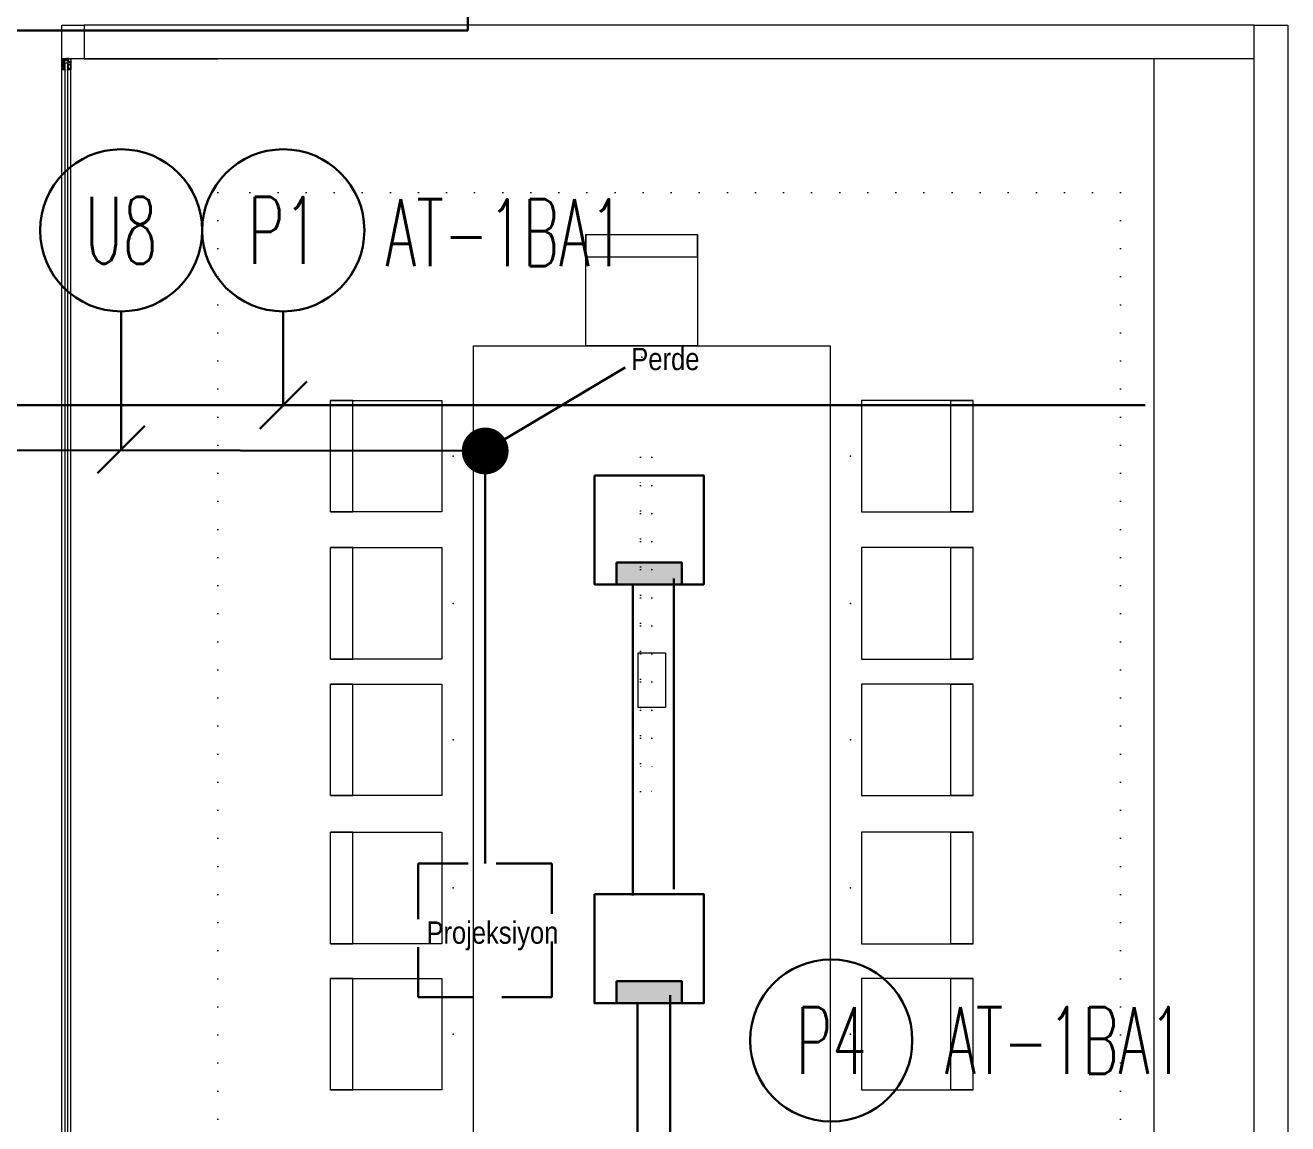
# Model space of a CAD drawing. Header units: metres. Extents: x -13194 to 152406, y -14653 to 29421.
# Drawn here: x 85074 to 85640, y 6497 to 6990 of the extents above; entities that cross this region are included whole.
import ezdxf
from ezdxf.enums import TextEntityAlignment as Align

# ---------------------------------------------------------------- set-up
doc = ezdxf.new("R2010")
doc.units = ezdxf.units.M
doc.header["$LTSCALE"] = 100
doc.header["$MEASUREMENT"] = 0
doc.linetypes.add('DOT2', pattern=[0.125, 0, -0.125])
doc.linetypes.add('HIDDEN', pattern=[0.375, 0.25, -0.125])
doc.layers.get('0').update_dxf_attribs({"color": 9, "lineweight": 9})
for name, color, linetype, lineweight in [('0 @ 1', 9, 'Continuous', 9), ('00', 9, 'Continuous', 9), ('05', 9, 'Continuous', 9), ('06D', 9, 'Continuous', 9), ('10', 9, 'Continuous', 9), ('15', 9, 'Continuous', 9), ('E-DÖŞEME (ŞAP İÇİ) PRİZ KUTUSU', 7, 'Continuous', 30), ('E-KABLO', 7, 'Continuous', 30), ('E-LINYE', 7, 'Continuous', 30), ('E-PROJEKSİYON', 7, 'Continuous', 30)]:
    doc.layers.add(name, color=color, linetype=linetype, lineweight=lineweight)
doc.styles.add('E-YAZI', font='txttw.shx')
doc.styles.add('MuuM_TEXT-STANDART', font='ARIALN.TTF')
pattern_1 = [(225, (-604.72494, -2171.82614), (-0.0883883476, 0.0883883476), []), (135, (-604.72494, -2171.82614), (0.0883883476, 0.0883883476), [])]

# ---------------------------------------------------------------- blocks, each defined once
blk = doc.blocks.new('10_DÖŞEME (ŞAP İÇİ) PRİZ KUTUSU')
at = {"layer": 'E-DÖŞEME (ŞAP İÇİ) PRİZ KUTUSU'}
blk.add_hatch(color=5, dxfattribs=at).paths.add_polyline_path([(0.734, 0.216), (0.734, 0.706), (-0.734, 0.706), (-0.734, 0.216)])
at = {"layer": 'E-DÖŞEME (ŞAP İÇİ) PRİZ KUTUSU', "color": 5}
for points in [[(1.224, 2.664), (1.224, 0.216), (-1.224, 0.216), (-1.224, 2.664)], [(0.734, 0.706), (0.734, 0.216), (-0.734, 0.216), (-0.734, 0.706)]]:
    blk.add_lwpolyline(points, close=True, dxfattribs=at)
blk = doc.blocks.new('p-strahle-alüminyumdoğramaprofili')
at = {"layer": '10'}
h = blk.add_hatch(dxfattribs=at)
h.set_pattern_fill('NET', color=256, angle=315, style=0)
h.set_pattern_definition(pattern_1)
h.paths.add_polyline_path([(-4.62, 2.65), (-4.68, 2.65), (-4.72, 2.75), (-4.72, 2.8), (-4.69, 2.8), (-4.69, 2.92), (-4.98, 2.92), (-4.98, 2.8), (-4.95, 2.8), (-4.99, 2.65), (-5.08, 2.66), (-5.25, 2.28), (-5.14, 2.28), (-5.14, 2.33), (-4.98, 2.52, 0.2599), (-4.9, 2.28), (-4.66, 2.28, 0.382682)])
h.paths.add_polyline_path([(-4.86, 2.52), (-4.67, 2.52, -2.16717)], flags=16)
h = blk.add_hatch(dxfattribs=at)
h.set_pattern_fill('NET', color=256, angle=315, style=0)
h.set_pattern_definition(pattern_1)
h.paths.add_polyline_path([(-4.62, 0.88), (-4.68, 0.88), (-4.72, 0.77), (-4.72, 0.73), (-4.69, 0.73), (-4.69, 0.6), (-4.98, 0.6), (-4.98, 0.73), (-4.95, 0.73), (-4.99, 0.88), (-5.08, 0.87), (-5.25, 1.24), (-5.14, 1.24), (-5.14, 1.2), (-4.98, 1.01, -0.2599), (-4.9, 1.24), (-4.66, 1.24, -0.382682)])
h.paths.add_polyline_path([(-4.86, 1), (-4.67, 1, 2.16717)], flags=16)
h = blk.add_hatch(dxfattribs=at)
h.set_pattern_fill('NET', color=256, angle=315, style=0)
h.set_pattern_definition([(225, (-608.45214, -2173.53612), (-0.0883883476, 0.0883883476), []), (135, (-608.45214, -2173.53612), (0.0883883476, 0.0883883476), [])])
h.paths.add_polyline_path([(-3.45, 2.28), (-3.45, 2.57), (-4.49, 2.57), (-4.49, 2.28)])
h = blk.add_hatch(dxfattribs=at)
h.set_pattern_fill('NET', color=256, angle=315, style=0)
h.set_pattern_definition([(225, (-608.45214, -2180.04526), (-0.0883883476, 0.0883883476), []), (135, (-608.45214, -2180.04526), (0.0883883476, 0.0883883476), [])])
h.paths.add_polyline_path([(-3.45, 0.93), (-3.45, 1.24), (-4.49, 1.24), (-4.49, 0.93)])
h = blk.add_hatch(dxfattribs=at)
h.set_pattern_fill('NET', color=256, angle=315, style=0)
h.set_pattern_definition([(225, (-629.50454, -2177.58922), (-0.0883883476, 0.0883883476), []), (135, (-629.50454, -2177.58922), (0.0883883476, 0.0883883476), [])])
h.paths.add_polyline_path([(0, 0.68), (0, 1.75), (-0.18, 1.75), (-0.18, 0.68)])
for points in [[(-5.08, 2.66), (-5.25, 2.28)], [(-5.09, 0.88), (-5.25, 1.24)], [(-4.98, 2.52), (-5.14, 2.33), (-5.14, 2.28)], [(-4.98, 1.01), (-5.14, 1.2), (-5.14, 1.24)], [(-4.92, 3.6), (-4.92, 3.16), (-4.61, 3.16), (-4.61, 2.87), (-4.52, 2.87), (-4.62, 2.65), (-4.68, 2.65), (-4.72, 2.75), (-4.72, 2.8), (-4.69, 2.8), (-4.69, 3.05), (-4.98, 3.05), (-4.98, 2.8), (-4.95, 2.8), (-4.99, 2.65), (-5.08, 2.66), (-5.07, 3.76), (-0.11, 3.76)], [(-4.69, 2.92), (-4.98, 2.92)], [(-4.71, 0.6), (-4.98, 0.6)], [(-2.83, 0.2), (-2.67, 0.2), (-2.67, -0.04), (-4.87, -0.04), (-4.87, 0.19), (-4.57, 0.19), (-4.57, 0.73), (-2.67, 0.73)], [(-4.52, 2.87), (-4.49, 2.87), (-4.49, 2.26)], [(-4.49, 0.93), (-4.49, 0.93), (-4.49, 1.26)], [(-3.45, 2.26), (-3.45, 2.57)], [(-3.45, 1.26), (-3.45, 0.93)], [(-2.08, 0.93), (-2.08, 2.57)], [(-0.18, 0.68), (0, 0.68), (0, 1.75)], [(-0.18, 1.75), (0, 1.75)]]:
    blk.add_lwpolyline(points, dxfattribs=at)
for points in [[(-0.18, 2.74), (-0.18, 2.21), (0, 2.21), (0, 2.08), (-0.18, 2.08), (-0.18, 0.43), (0, 0.43), (0, 0), (-0.12, 0), (-0.12, -0.24), (-5.09, -0.24), (-5.09, 0.88), (-4.98, 0.88), (-4.94, 0.7), (-4.99, 0.7), (-4.99, 0.33), (-4.71, 0.33), (-4.71, 0.88), (-4.56, 0.88), (-4.52, 0.93), (-1.28, 0.93), (-1.2, 1.22), (-0.9, 1.22), (-0.9, 0.62), (-0.58, 0.62), (-0.58, 2.74)], [(-2.03, 0.78), (-1.35, 0.78), (-1.35, 0.08), (-1.28, 0.04), (-1.28, -0.04), (-2.09, -0.04), (-2.09, 0.1), (-2.03, 0.15)]]:
    blk.add_lwpolyline(points, close=True, dxfattribs=at)
for points in [[(-0.57, 3.26), (-0.57, 3.62), (-4.89, 3.62), (-4.89, 3.65, 0.561743), (-4.97, 3.66, 0.595966), (-4.92, 3.6, -2.204878)], [(-4.67, 2.52), (-4.86, 2.52, 1)], [(-4.67, 1), (-4.86, 1, -1)], [(-4.61, 2.87), (-4.49, 3.45, -0.833203), (-4.18, 3.44, -0.447088)], [(-4.49, 2.57), (-1.23, 2.57, -0.414214), (-0.9, 2.25), (-0.9, 1.22)], [(-4.18, 3.44), (-4.18, 2.99, 0.414214), (-4.07, 2.89), (-0.82, 2.89), (-0.82, 3.62)], [(-2.67, 0.73), (-2.67, 0.32), (-2.83, 0.32, 1), (-2.83, 0.2, -1)], [(-0.11, 3.76), (-0.11, 3.62), (-0.45, 3.62), (-0.45, 3.14, -1), (-0.66, 3.14)], [(-0.66, 3.14, -0.305404), (-0.57, 3.26, -5.773092)]]:
    blk.add_lwpolyline(points, format="xyb", dxfattribs=at)
for centre, radius, start, end in [((-4.73, 2.47), 0.253, 168.6676, 234.1258), ((-4.73, 1.06), 0.253, 125.8742, 191.3324), ((-4.77, 2.44), 0.125, 139.5402, 40.4598), ((-4.77, 1.08), 0.125, 319.5402, 220.4598), ((-4.84, 2.48), 0.273, 305.9738, 36.4289), ((-4.84, 1.04), 0.273, 323.5711, 54.0262)]:
    blk.add_arc(centre, radius, start, end, dxfattribs=at)
blk = doc.blocks.new('*U392')
at = {"layer": '06D'}
for points in [[(4.95, 4), (802.62, 4)], [(4.95, 0), (802.61, 0)]]:
    blk.add_lwpolyline(points, dxfattribs=at)
at = {"layer": '15'}
for points in [[(1.96, 2.5), (805.61, 2.5)], [(805.61, 1.5), (1.96, 1.5)]]:
    blk.add_lwpolyline(points, dxfattribs=at)
at = {"layer": '0 @ 1', "linetype": 'Continuous'}
blk.add_blockref('p-strahle-alüminyumdoğramaprofili', (807.69, 0.24), dxfattribs=at)
blk = doc.blocks.new('p-sandalye-03')
for points in [[(-5, -25.14), (-5, 24.86), (-55, 24.86), (-55, -25.14), (-5, -25.14)], [(-55, 24.86), (-45, 24.86), (-45, -25.14), (-55, -25.14)]]:
    blk.add_lwpolyline(points)
blk.add_point((0, -0.14))
blk = doc.blocks.new('1.Bod.Ara.Mimari Elk')
for p, q in [((1100, -1655), (1160, -1655)), ((1625, -1655), (1565, -1655)), ((1580, -2160), (1580, -1655))]:
    blk.add_line(p, q)
for points in [[(1274.66, -1783.86), (1434.66, -1783.86), (1434.66, -2333.86), (1274.66, -2333.86)], [(1348.53, -1921.61), (1360.78, -1921.61), (1360.78, -1946.1), (1348.53, -1946.1)]]:
    blk.add_lwpolyline(points, close=True)
at = {"layer": '00'}
for p, q in [((1625, -1640), (1100, -1640)), ((1100, -1640), (1100, -1655)), ((1625, -1655), (1100, -1655))]:
    blk.add_line(p, q, dxfattribs=at)
at = {"layer": '00', "color": 2, "linetype": 'DOT2'}
for p, q in [((1565, -1715), (1160, -1715)), ((1160, -1715), (1160, -2487.5)), ((1565, -1715), (1565, -2487.5)), ((1349.66, -1833.86), (1349.66, -1983.86))]:
    blk.add_line(p, q, dxfattribs=at)
at = {"layer": '00'}
blk.add_lwpolyline([(1625, -2160), (1625, -1640), (1640, -1640), (1640, -2160)], close=True, dxfattribs=at)
at = {"layer": '00', "color": 2, "linetype": 'DOT2'}
blk.add_lwpolyline([(1349.66, -1833.86), (1354.66, -1833.86), (1354.66, -1983.86), (1349.66, -1983.86)], close=True, dxfattribs=at)
at = {"layer": '10'}
blk.add_lwpolyline([(1090, -1655), (1090, -1640), (1100, -1640), (1100, -1655)], close=True, dxfattribs=at)
at = {"linetype": 'Continuous', "rotation": 90.00000000000001}
blk.add_blockref('*U392', (1094, -2462.59), dxfattribs=at)
at = {"layer": '05', "extrusion": (0, 0, -1), "zscale": -1}
for p, rotation in [((-1349.99, -1788.86), 270), ((-1265.5, -1833.47), 180), ((-1265.5, -1899.52), 180), ((-1265.5, -1960.79), 180), ((-1265.5, -2027.24), 180), ((-1265.5, -2092.85), 180)]:
    blk.add_blockref('p-sandalye-03', p, dxfattribs=dict(at, rotation=rotation))
at = {"layer": '05', "extrusion": (0, 0, -1), "xscale": -1, "zscale": -1, "rotation": 180}
for p in [(-1443.81, -1833.47), (-1443.81, -1899.52), (-1443.81, -1960.79), (-1443.81, -2027.24), (-1443.81, -2092.85)]:
    blk.add_blockref('p-sandalye-03', p, dxfattribs=at)

msp = doc.modelspace()

# ---------------------------------------------------------------- linework, layer by layer
at = {"layer": 'E-KABLO', "color": 6}
for p, q in [((85272.2, 6987.71), (85272.2, 7238.39)), ((84778.56, 6987.71), (85272.2, 6987.71)), ((85576.04, 6819.6), (84945, 6819.6)), ((85346.21, 6599.55), (85346.21, 6739.39)), ((85348.26, 6405.5), (85348.26, 6551.01))]:
    msp.add_line(p, q, dxfattribs=at)
at = {"layer": 'E-KABLO', "color": 4}
for p, q in [((85279.92, 6799), (85342.66, 6836.51)), ((85279.92, 6799), (84925, 6799.6)), ((85279.85, 6613.87), (85279.85, 6799.6)), ((85364.56, 6741.75), (85364.56, 6602.39)), ((85362.86, 6554.8), (85362.86, 6402.69))]:
    msp.add_line(p, q, dxfattribs=at)
at = {"layer": 'E-KABLO', "color": 4, "const_width": 10.5}
msp.add_lwpolyline([(85274.67, 6799, 1), (85285.17, 6799, 1)], format="xyb", close=True, dxfattribs=at)
at = {"layer": 'E-LINYE', "color": 7, "linetype": 'Continuous'}
for p, q in [((85116.59, 6861.6), (85116.59, 6799.6)), ((85189.35, 6861.6), (85189.35, 6819.6)), ((85178.75, 6808.99), (85199.96, 6830.21)), ((85127.2, 6810.21), (85105.99, 6788.99))]:
    msp.add_line(p, q, dxfattribs=at)
for centre in [(85116.59, 6897.98), (85189.35, 6897.98), (85435.18, 6534.47)]:
    msp.add_circle(centre, 36.38, dxfattribs=at)
at = {"layer": 'E-PROJEKSİYON', "linetype": 'HIDDEN'}
msp.add_lwpolyline([(85309.85, 6613.87), (85249.85, 6613.87), (85249.85, 6553.87), (85309.85, 6553.87)], close=True, dxfattribs=at)

# ---------------------------------------------------------------- block references
msp.add_blockref('1.Bod.Ara.Mimari Elk', (84000, 8630))
at = {"layer": 'E-DÖŞEME (ŞAP İÇİ) PRİZ KUTUSU', "xscale": -20, "yscale": 20, "zscale": 20}
for p in [(85353.5, 6734.76), (85353.5, 6546.9)]:
    msp.add_blockref('10_DÖŞEME (ŞAP İÇİ) PRİZ KUTUSU', p, dxfattribs=at)

# ---------------------------------------------------------------- texts
at = {"layer": 'E-LINYE', "color": 3, "linetype": 'Continuous', "style": 'E-YAZI', "width": 0.6}
for s, p in [('U8', (85116.59, 6897.98)), ('P1', (85189.35, 6897.98)), ('AT-1BA1', (85288.74, 6896.93)), ('P4', (85435.18, 6534.47)), ('AT-1BA1', (85539.78, 6534.47))]:
    msp.add_text(s, height=30, dxfattribs=at).set_placement(p, align=Align.MIDDLE_CENTER)
at = {"layer": 'E-PROJEKSİYON', "linetype": 'HIDDEN', "style": 'MuuM_TEXT-STANDART'}
for s, p in [('Perde', (85345.48, 6835.26)), ('Projeksiyon', (85253.56, 6577.9))]:
    msp.add_text(s, height=10, dxfattribs=at).set_placement(p)

doc.saveas('drawing.dxf')
